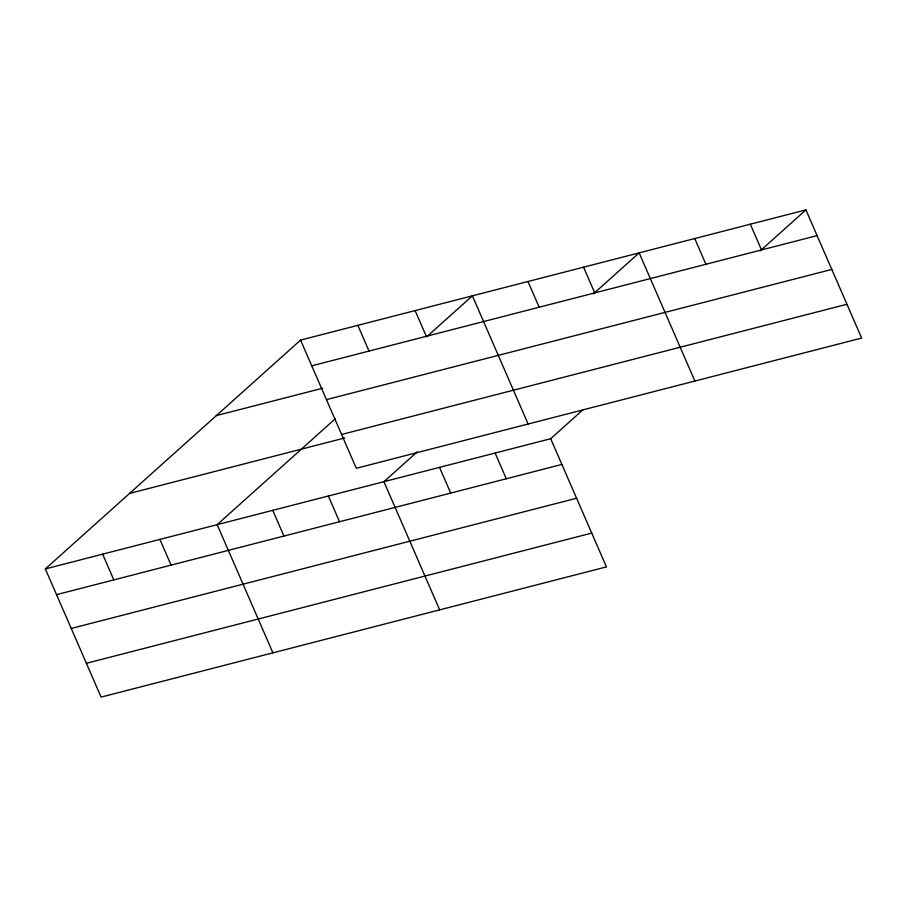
<?xml version="1.0" encoding="UTF-8"?>
<svg xmlns="http://www.w3.org/2000/svg" width="907" height="907" viewBox="0 0 907 907"><rect width="100%" height="100%" fill="white"/><g stroke="black" fill="none" stroke-linecap="round" stroke-linejoin="round"><path stroke-width="1.36" d="M582.929 409.817L550.696 438.716L606.432 566.898L101.085 697.109L45.35 568.927L300.568 340.102L805.915 209.891L861.65 338.073L356.304 468.284L300.568 340.102M335.477 418.58L217.17 524.654L272.905 652.836M426.641 336.848L472.388 295.829L528.123 424.011M417.209 451.856L383.933 481.685L439.668 609.867M593.405 293.879L639.152 252.86L694.887 381.042M760.168 250.91L805.915 209.891M311.759 365.827L817.105 235.616M216.342 415.61L322.711 388.207M326.452 399.636L831.798 269.424M341.599 434.476L846.945 304.264M129.576 493.419L344.773 437.968M45.35 568.927L550.696 438.716M56.54 594.652L561.875 464.441M71.234 628.46L576.58 498.249M86.38 663.3L591.727 533.089M750.327 224.21L761.517 249.935M694.739 238.541L705.929 264.266M583.564 267.191L594.754 292.916M527.976 281.51L539.166 307.235M495.109 453.035L506.287 478.76M415.111 310.591L426.301 336.316M439.521 467.354L450.7 493.079M357.846 325.352L369.024 351.077M328.345 496.004L339.524 521.729M272.758 510.335L283.936 536.06M159.893 539.416L171.083 565.14M102.627 554.166L113.806 579.89"/></g></svg>
